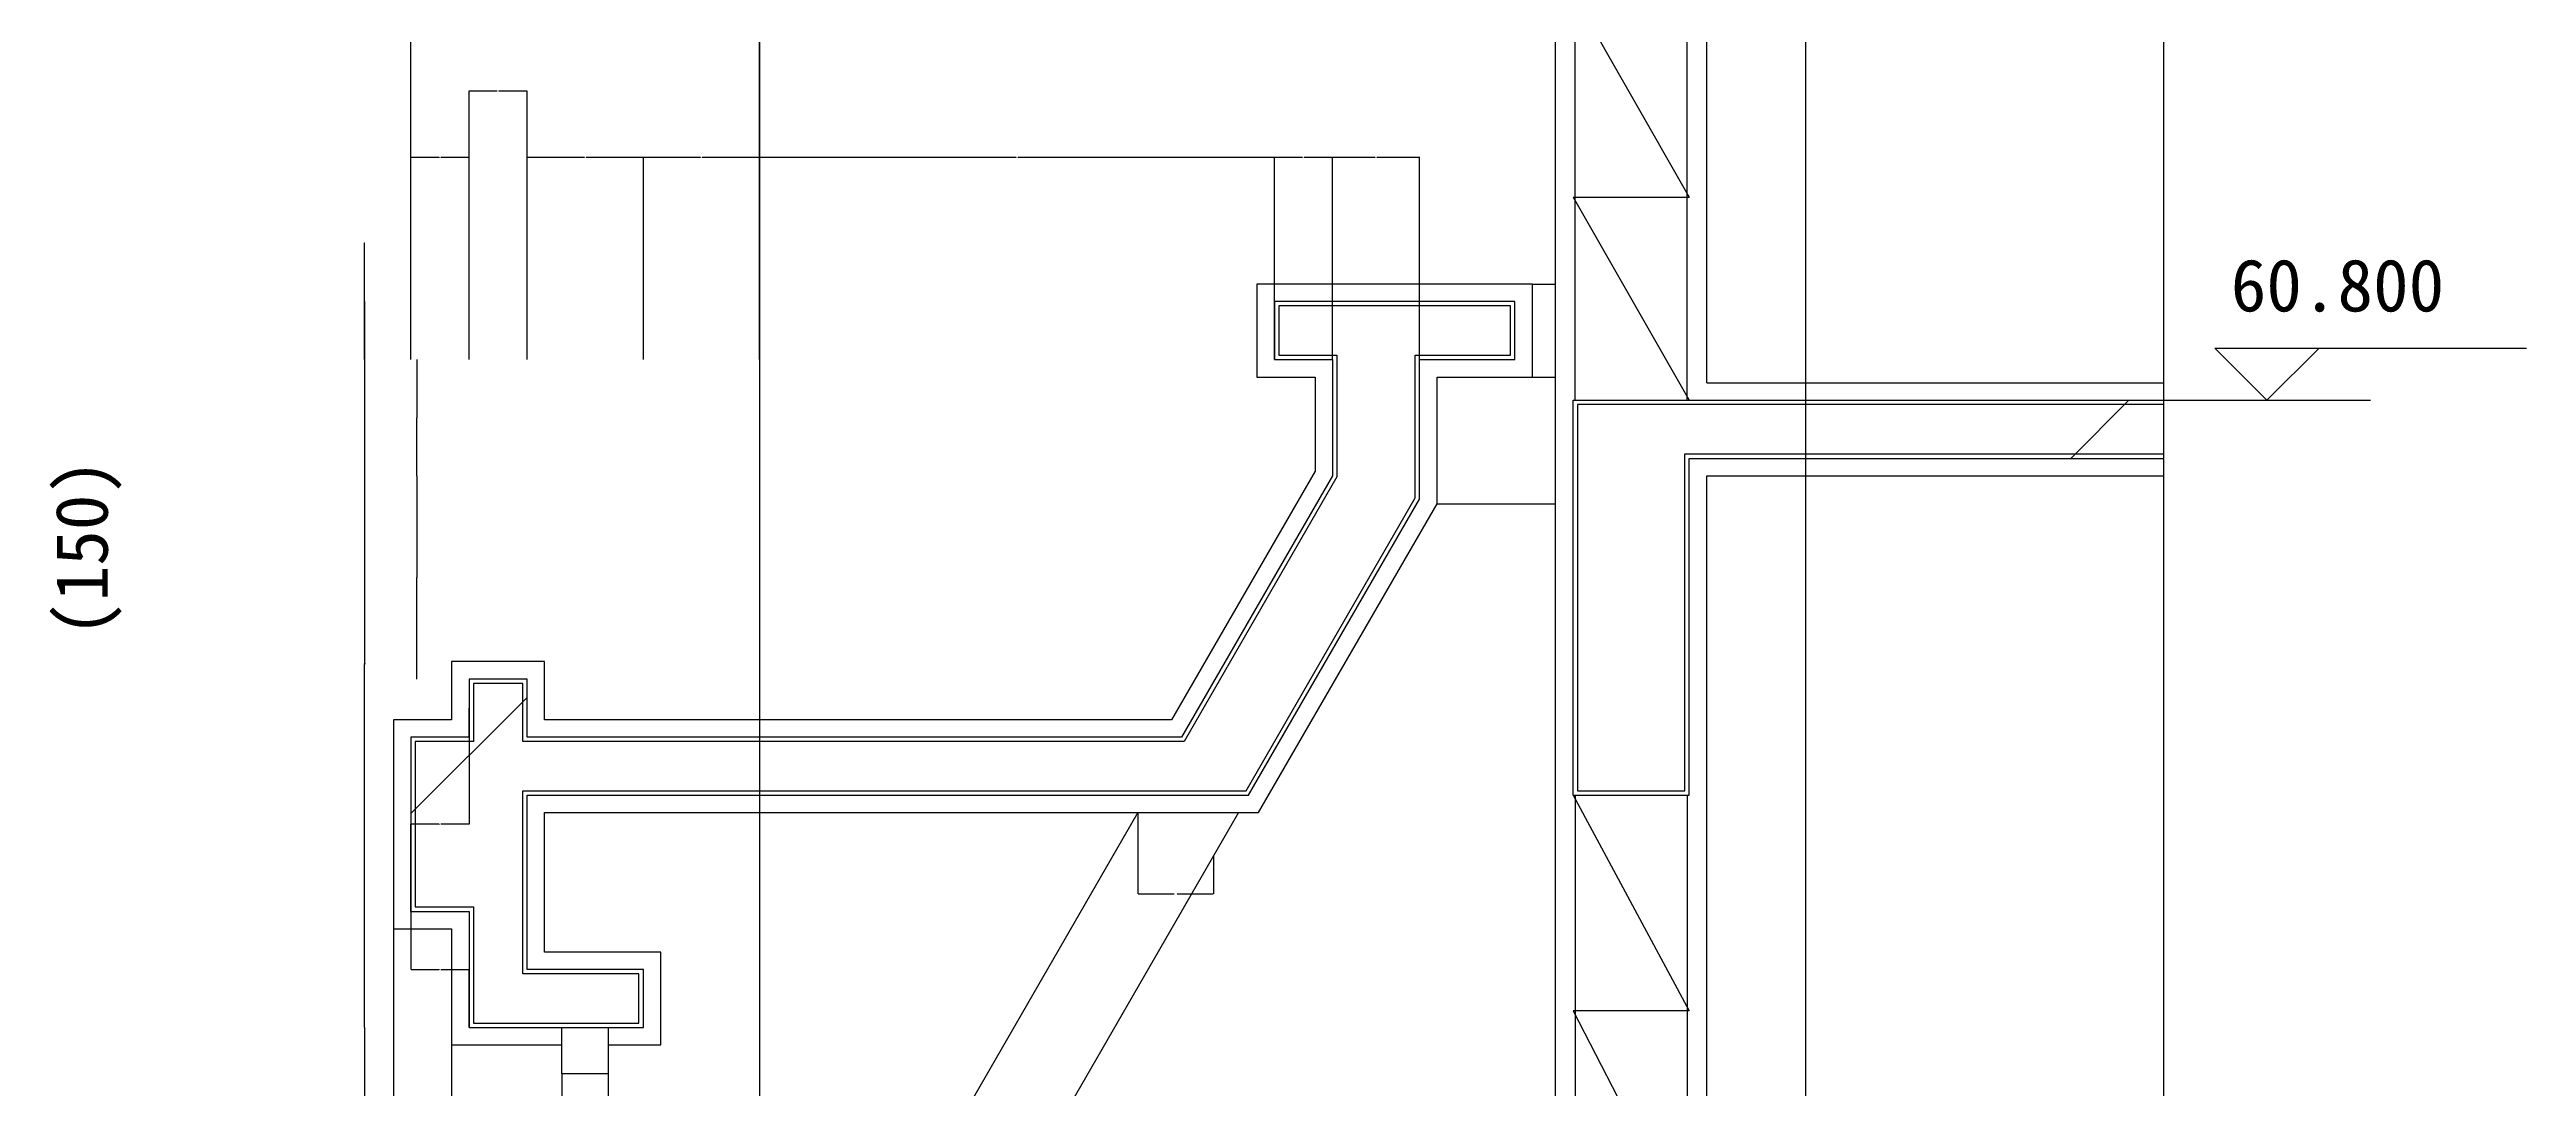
# Model space of a CAD drawing. Header units: metres. Extents: x -1000 to 40857, y 0 to 23917.
# Drawn here: x 32958 to 37221, y 19636 to 21425 of the extents above; entities that cross this region are included whole.
import ezdxf

# ---------------------------------------------------------------- set-up
doc = ezdxf.new("R2010")
doc.units = ezdxf.units.M
for name, color, linetype in [('HA', 43, 'Continuous'), ('PUB_DIM', 3, 'Continuous'), ('PUB_TEXT', 142, 'Continuous'), ('PUB_WALL', 255, 'Continuous'), ('STAIR', 2, 'Continuous'), ('WALL', 7, 'Continuous')]:
    doc.layers.add(name, color=color, linetype=linetype)
doc.dimstyles.get("Standard").update_dxf_attribs({"dimtxt": 2.5, "dimasz": 2.5, "dimexe": 1.25, "dimexo": 0.625, "dimtad": 1, "dimcen": 2.5, "dimazin": 3, "dimtfac": 1, "dimtmove": 0, "dimatfit": 3})
pattern_1 = [(45, (0, 0), (-1122.53, 1122.53), [])]

# ---------------------------------------------------------------- blocks, each defined once
blk = doc.blocks.new('*D164')
for p, q in [((35239.59, 21239.67), (35165.84, 21239.67)), ((35166.09, 20891.4), (35166.09, 21239.67)), ((35316.34, 21239.67), (35242.59, 21239.67)), ((35316.09, 20891.4), (35316.09, 21239.67))]:
    blk.add_line(p, q)
at = {"layer": 'Defpoints'}
for p in [(35316.09, 21239.67), (35166.09, 20891.4), (35316.09, 20891.4)]:
    blk.add_point(p, dxfattribs=at)
at = {"insert": (35241.09, 21239.67), "char_height": 1, "attachment_point": 5}
blk.add_mtext('150', dxfattribs=at)
blk = doc.blocks.new('*D165')
for p, q in [((35114.59, 21239.67), (35065.84, 21239.67)), ((35066.09, 20891.4), (35066.09, 21239.67)), ((35166.34, 21239.67), (35117.59, 21239.67)), ((35166.09, 20891.4), (35166.09, 21239.67))]:
    blk.add_line(p, q)
at = {"layer": 'Defpoints'}
for p in [(35166.09, 21239.67), (35066.09, 20891.4), (35166.09, 20891.4)]:
    blk.add_point(p, dxfattribs=at)
at = {"insert": (35116.09, 21239.67), "char_height": 1, "attachment_point": 5}
blk.add_mtext('100', dxfattribs=at)
blk = doc.blocks.new('*D166')
for p, q in [((34621.59, 21239.67), (34179.84, 21239.67)), ((34180.09, 20891.4), (34180.09, 21239.67)), ((35066.34, 21239.67), (34624.59, 21239.67)), ((35066.09, 20891.4), (35066.09, 21239.67))]:
    blk.add_line(p, q)
at = {"layer": 'Defpoints'}
for p in [(35066.09, 21239.67), (34180.09, 20891.4), (35066.09, 20891.4)]:
    blk.add_point(p, dxfattribs=at)
at = {"insert": (34623.09, 21239.67), "char_height": 1, "attachment_point": 5}
blk.add_mtext('886', dxfattribs=at)
blk = doc.blocks.new('*D167')
for p, q in [((34078.59, 21239.67), (33979.84, 21239.67)), ((33980.09, 20891.4), (33980.09, 21239.67)), ((34180.34, 21239.67), (34081.59, 21239.67)), ((34180.09, 20891.4), (34180.09, 21239.67))]:
    blk.add_line(p, q)
at = {"layer": 'Defpoints'}
for p in [(34180.09, 21239.67), (33980.09, 20891.4), (34180.09, 20891.4)]:
    blk.add_point(p, dxfattribs=at)
at = {"insert": (34080.09, 21239.67), "char_height": 1, "attachment_point": 5}
blk.add_mtext('200', dxfattribs=at)
blk = doc.blocks.new('*D168')
for p, q in [((33878.59, 21239.67), (33779.84, 21239.67)), ((33780.09, 20891.4), (33780.09, 21239.67)), ((33980.34, 21239.67), (33881.59, 21239.67)), ((33980.09, 20891.4), (33980.09, 21239.67))]:
    blk.add_line(p, q)
at = {"layer": 'Defpoints'}
for p in [(33980.09, 21239.67), (33780.09, 20891.4), (33980.09, 20891.4)]:
    blk.add_point(p, dxfattribs=at)
at = {"insert": (33880.09, 21239.67), "char_height": 1, "attachment_point": 5}
blk.add_mtext('200', dxfattribs=at)
blk = doc.blocks.new('*D169')
for p, q in [((33728.59, 21353.91), (33679.84, 21353.91)), ((33680.09, 20891.4), (33680.09, 21353.91)), ((33780.34, 21353.91), (33731.59, 21353.91)), ((33780.09, 20891.4), (33780.09, 21353.91))]:
    blk.add_line(p, q)
at = {"layer": 'Defpoints'}
for p in [(33780.09, 21353.91), (33680.09, 20891.4), (33780.09, 20891.4)]:
    blk.add_point(p, dxfattribs=at)
at = {"insert": (33730.09, 21353.91), "char_height": 1, "attachment_point": 5}
blk.add_mtext('100', dxfattribs=at)
blk = doc.blocks.new('*D170')
for p, q in [((33628.59, 21239.67), (33579.84, 21239.67)), ((33580.09, 20891.4), (33580.09, 21239.67)), ((33680.34, 21239.67), (33631.59, 21239.67)), ((33680.09, 20891.4), (33680.09, 21239.67))]:
    blk.add_line(p, q)
at = {"layer": 'Defpoints'}
for p in [(33680.09, 21239.67), (33580.09, 20891.4), (33680.09, 20891.4)]:
    blk.add_point(p, dxfattribs=at)
at = {"insert": (33630.09, 21239.67), "char_height": 1, "attachment_point": 5}
blk.add_mtext('100', dxfattribs=at)
blk = doc.blocks.new('*D171')
for p, q in [((33878.59, 21664.04), (33579.84, 21664.04)), ((33580.09, 21194.67), (33580.09, 21664.04)), ((34180.34, 21664.04), (33881.59, 21664.04)), ((34180.09, 21224.67), (34180.09, 21664.04))]:
    blk.add_line(p, q)
at = {"layer": 'Defpoints'}
for p in [(34180.09, 21664.04), (33580.09, 21194.67), (34180.09, 21224.67)]:
    blk.add_point(p, dxfattribs=at)
at = {"insert": (33880.09, 21664.04), "char_height": 1, "attachment_point": 5}
blk.add_mtext('600', dxfattribs=at)
blk = doc.blocks.new('*D172')
for p, q in [((34831.23, 20111.4), (34831.23, 19971.52)), ((34961.13, 20036.4), (34961.13, 19971.52)), ((34831.48, 19971.52), (34893.68, 19971.52)), ((34898.68, 19971.52), (34960.88, 19971.52))]:
    blk.add_line(p, q)
at = {"layer": 'Defpoints'}
for p in [(34831.23, 20111.4), (34961.13, 20036.4), (34831.23, 19971.52)]:
    blk.add_point(p, dxfattribs=at)
at = {"insert": (34896.18, 19971.52), "char_height": 1, "attachment_point": 5}
blk.add_mtext('129,9', dxfattribs=at)
blk = doc.blocks.new('*D174')
for p, q in [((33680.09, 20341.4), (33680.09, 20291.4)), ((33679.84, 20291.4), (33679.59, 20291.4)), ((33680.09, 20241.4), (33680.09, 20291.4)), ((33680.09, 20291.4), (33680.09, 20291.4)), ((33680.34, 20291.4), (33680.59, 20291.4))]:
    blk.add_line(p, q)
at = {"layer": 'Defpoints'}
for p in [(33680.09, 20341.4), (33680.09, 20291.4), (33680.09, 20241.4)]:
    blk.add_point(p, dxfattribs=at)
at = {"insert": (33680.09, 20292.525), "char_height": 1, "attachment_point": 5}
blk.add_mtext('0', dxfattribs=at)
blk = doc.blocks.new('*D175')
for p, q in [((33680.09, 20241.4), (33680.09, 20091.4)), ((33628.59, 20091.4), (33579.84, 20091.4)), ((33580.09, 19941.4), (33580.09, 20091.4)), ((33680.34, 20091.4), (33631.59, 20091.4))]:
    blk.add_line(p, q)
at = {"layer": 'Defpoints'}
for p in [(33680.09, 20241.4), (33680.09, 20091.4), (33580.09, 19941.4)]:
    blk.add_point(p, dxfattribs=at)
at = {"insert": (33630.09, 20091.4), "char_height": 1, "attachment_point": 5}
blk.add_mtext('100', dxfattribs=at)
blk = doc.blocks.new('*D176')
for p, q in [((33580.09, 19941.4), (33580.09, 19841.4)), ((33580.34, 19841.4), (33628.59, 19841.4)), ((33631.59, 19841.4), (33679.84, 19841.4)), ((33680.09, 19741.4), (33680.09, 19841.4))]:
    blk.add_line(p, q)
at = {"layer": 'Defpoints'}
for p in [(33580.09, 19941.4), (33580.09, 19841.4), (33680.09, 19741.4)]:
    blk.add_point(p, dxfattribs=at)
at = {"insert": (33630.09, 19841.4), "char_height": 1, "attachment_point": 5}
blk.add_mtext('100', dxfattribs=at)
blk = doc.blocks.new('*D177')
for p, q in [((33590.09, 20691.4), (33590.09, 20516.4)), ((33589.84, 20516.4), (33589.59, 20516.4)), ((33590.09, 20341.4), (33590.09, 20516.4)), ((33590.09, 20516.4), (33590.09, 20516.4)), ((33590.34, 20516.4), (33590.59, 20516.4))]:
    blk.add_line(p, q)
at = {"layer": 'Defpoints'}
for p in [(33590.09, 20691.4), (33590.09, 20516.4), (33590.09, 20341.4)]:
    blk.add_point(p, dxfattribs=at)
at = {"insert": (33590.09, 20517.525), "char_height": 1, "attachment_point": 5}
blk.add_mtext('0', dxfattribs=at)
blk = doc.blocks.new('*D178')
for p, q in [((33590.09, 20891.4), (33590.09, 20791.4)), ((33589.84, 20791.4), (33589.59, 20791.4)), ((33590.09, 20691.4), (33590.09, 20791.4)), ((33590.09, 20791.4), (33590.09, 20791.4)), ((33590.34, 20791.4), (33590.59, 20791.4))]:
    blk.add_line(p, q)
at = {"layer": 'Defpoints'}
for p in [(33590.09, 20891.4), (33590.09, 20791.4), (33590.09, 20691.4)]:
    blk.add_point(p, dxfattribs=at)
at = {"insert": (33590.09, 20792.525), "char_height": 1, "attachment_point": 5}
blk.add_mtext('0', dxfattribs=at)
blk = doc.blocks.new('*D179')
for p, q in [((33499.84, 21092.47), (33499.59, 21092.47)), ((33500.09, 20891.4), (33500.09, 21092.47)), ((33500.09, 20991.4), (33500.09, 21092.47)), ((33500.09, 21092.47), (33500.09, 21092.47)), ((33500.34, 21092.47), (33500.59, 21092.47))]:
    blk.add_line(p, q)
at = {"layer": 'Defpoints'}
for p in [(33500.09, 21092.47), (33500.09, 20991.4), (33500.09, 20891.4)]:
    blk.add_point(p, dxfattribs=at)
at = {"insert": (33500.09, 21093.595), "char_height": 1, "attachment_point": 5}
blk.add_mtext('0', dxfattribs=at)
blk = doc.blocks.new('*D180')
for p, q in [((33500.09, 20991.4), (33500.09, 20366.4)), ((33499.84, 20366.4), (33499.59, 20366.4)), ((33500.09, 19741.4), (33500.09, 20366.4)), ((33500.09, 20366.4), (33500.09, 20366.4)), ((33500.34, 20366.4), (33500.59, 20366.4))]:
    blk.add_line(p, q)
at = {"layer": 'Defpoints'}
for p in [(33500.09, 20991.4), (33500.09, 20366.4), (33500.09, 19741.4)]:
    blk.add_point(p, dxfattribs=at)
at = {"insert": (33500.09, 20367.525), "char_height": 1, "attachment_point": 5}
blk.add_mtext('0(1050)', dxfattribs=at)
blk = doc.blocks.new('*D184')
for p, q in [((33500.09, 19741.4), (33500.09, 19191.4)), ((33499.84, 19191.4), (33499.59, 19191.4)), ((33500.09, 18641.4), (33500.09, 19191.4)), ((33500.09, 19191.4), (33500.09, 19191.4)), ((33500.34, 19191.4), (33500.59, 19191.4))]:
    blk.add_line(p, q)
at = {"layer": 'Defpoints'}
for p in [(33500.09, 19741.4), (33500.09, 19191.4), (33500.09, 18641.4)]:
    blk.add_point(p, dxfattribs=at)
at = {"insert": (33500.09, 19192.525), "char_height": 1, "attachment_point": 5}
blk.add_mtext('1100(1300)', dxfattribs=at)

msp = doc.modelspace()

# ---------------------------------------------------------------- hatches: boundary and pattern name
at = {"layer": 'HA'}
h = msp.add_hatch(dxfattribs=at)
h.set_pattern_fill('AN31C', scale=500)
h.set_pattern_definition(pattern_1)
h.paths.add_polyline_path([(33780.09, 20241.4), (33780.09, 20341.4), (33680.09, 20341.4), (33680.09, 20241.4), (33580.09, 20241.4), (33580.09, 19941.4), (33680.09, 19941.4), (33680.09, 19741.4), (33980.09, 19741.4), (33980.09, 19841.4), (33780.09, 19841.4), (33780.09, 20141.4), (35021.75, 20141.4), (35316.09, 20651.2), (35316.09, 20891.4), (35480.09, 20891.4), (35480.09, 20991.4), (35066.09, 20991.4), (35066.09, 20891.4), (35166.09, 20891.4), (35166.09, 20691.4), (34906.28, 20241.4)])
h = msp.add_hatch(dxfattribs=at)
h.set_pattern_fill('AN31C', scale=500)
h.set_pattern_definition(pattern_1)
h.paths.add_polyline_path([(35580.09, 20141.4), (35780.09, 20141.4), (35780.09, 20721.4), (35980.09, 20721.4), (35980.09, 20821.4), (35580.09, 20821.4)])
h.paths.add_polyline_path([(35980.09, 20821.4), (35980.09, 20721.4), (36596.1, 20721.4), (36596.1, 20821.4)])

# ---------------------------------------------------------------- linework, layer by layer
for p, q in [((35550.09, 18541.4), (35550.09, 22124.32)), ((35810.09, 20851.4), (35810.09, 22124.32)), ((35580.09, 21521.4), (35780.09, 21171.4)), ((35580.09, 21171.4), (35780.09, 21171.4)), ((35580.09, 21171.4), (35780.09, 20821.4)), ((35810.09, 20851.4), (36596.1, 20851.4)), ((35810.09, 18021.4), (35810.09, 20691.4)), ((35810.09, 20691.4), (36596.1, 20691.4)), ((35580.09, 20141.4), (35780.09, 19770.23)), ((33840.09, 19661.4), (33840.09, 19741.4)), ((33920.09, 19661.4), (33920.09, 19741.4)), ((35780.09, 19770.23), (35580.09, 19770.23)), ((35580.09, 19770.23), (35776.59, 19390.23))]:
    msp.add_line(p, q)
for points in [[(35583.59, 20821.4), (35583.59, 22124.32)], [(35776.59, 20821.4), (35776.59, 22124.32)], [(33920.09, 19711.4), (34010.09, 19711.4), (34010.09, 19871.4), (33810.09, 19871.4), (33810.09, 20111.4), (35039.07, 20111.4), (35346.09, 20643.16), (35346.09, 20861.4), (35510.09, 20861.4), (35510.09, 21021.4), (35036.09, 21021.4), (35036.09, 20861.4), (35136.09, 20861.4), (35136.09, 20699.43), (34888.96, 20271.4), (33810.09, 20271.4), (33810.09, 20371.4), (33650.09, 20371.4), (33650.09, 20271.4), (33550.09, 20271.4), (33550.09, 19911.4), (33650.09, 19911.4), (33650.09, 19711.4), (33840.09, 19711.4)], [(35583.59, 20141.4), (35583.59, 18541.4)], [(35776.59, 20141.4), (35776.59, 18541.4)]]:
    msp.add_lwpolyline(points)
msp.add_lwpolyline([(33840.09, 19661.4), (33840.09, 19611.4), (33920.09, 19611.4), (33920.09, 19661.4)], close=True)
for p, q in [((34180.09, 22153.85), (34180.09, 7721.84)), ((35980.09, 22153.85), (35980.09, 7721.84)), ((35510.09, 21021.4), (35550.09, 21021.4)), ((35510.09, 20861.4), (35550.09, 20861.4)), ((35346.09, 20643.16), (35550.09, 20643.16)), ((34831.23, 20111.4), (34005.62, 18681.4)), ((35004.43, 20111.4), (34010.09, 18389.14)), ((33550.09, 19911.4), (33550.09, 18311.4)), ((33650.09, 19711.4), (33650.09, 18671.4))]:
    msp.add_line(p, q, dxfattribs=at)
at = {"layer": 'PUB_DIM'}
for p, q in [((36774.39, 20821.4), (36684.39, 20911.4)), ((36684.39, 20911.4), (36864.39, 20911.4)), ((36864.39, 20911.4), (36774.39, 20821.4)), ((36864.39, 20911.4), (37220.96, 20911.4)), ((36596.1, 20821.4), (36952.67, 20821.4))]:
    msp.add_line(p, q, dxfattribs=at)
at = {"layer": 'PUB_WALL'}
for p, q in [((35066.09, 20991.4), (35066.09, 20891.4)), ((35480.09, 20991.4), (35066.09, 20991.4)), ((35480.09, 20891.4), (35480.09, 20991.4)), ((35066.09, 20891.4), (35166.09, 20891.4)), ((35166.09, 20891.4), (35166.09, 20691.4)), ((35316.09, 20891.4), (35480.09, 20891.4)), ((35316.09, 20651.2), (35316.09, 20891.4)), ((35580.09, 20821.4), (36596.1, 20821.4)), ((35580.09, 20141.4), (35580.09, 20821.4)), ((35780.09, 20721.4), (36596.1, 20721.4)), ((35780.09, 20141.4), (35780.09, 20721.4)), ((35166.09, 20691.4), (34906.28, 20241.4)), ((35021.75, 20141.4), (35316.09, 20651.2)), ((33680.09, 20341.4), (33680.09, 20241.4)), ((33780.09, 20341.4), (33680.09, 20341.4)), ((33780.09, 20241.4), (33780.09, 20341.4)), ((33580.09, 20241.4), (33580.09, 19941.4)), ((33680.09, 20241.4), (33580.09, 20241.4)), ((34906.28, 20241.4), (33780.09, 20241.4)), ((33780.09, 20141.4), (35021.75, 20141.4)), ((33780.09, 19841.4), (33780.09, 20141.4)), ((35580.09, 20141.4), (35780.09, 20141.4)), ((33580.09, 19941.4), (33680.09, 19941.4)), ((33680.09, 19941.4), (33680.09, 19741.4)), ((33980.09, 19841.4), (33780.09, 19841.4)), ((33980.09, 19741.4), (33980.09, 19841.4)), ((33680.09, 19741.4), (33980.09, 19741.4))]:
    msp.add_line(p, q, dxfattribs=at)
msp.add_lwpolyline([(35472.59, 20898.9), (35472.59, 20983.9), (35073.59, 20983.9), (35073.59, 20898.9), (35173.59, 20898.9), (35173.59, 20689.39), (34910.61, 20233.9), (33772.59, 20233.9), (33772.59, 20333.9), (33687.59, 20333.9), (33687.59, 20233.9), (33587.59, 20233.9), (33587.59, 19948.9), (33687.59, 19948.9), (33687.59, 19748.9), (33972.59, 19748.9), (33972.59, 19833.9), (33772.59, 19833.9), (33772.59, 20148.9), (35017.42, 20148.9), (35308.59, 20653.21), (35308.59, 20898.9)], close=True, dxfattribs=at)
msp.add_lwpolyline([(36596.1, 20813.9), (35587.59, 20813.9), (35587.59, 20148.9), (35772.59, 20148.9), (35772.59, 20728.9), (36596.1, 20728.9)], dxfattribs=at)
at = {"layer": 'STAIR'}
msp.add_line((36596.1, 22536.3), (36596.1, 15401.2), dxfattribs=at)
at = {"layer": 'WALL'}
for p, q in [((35066.09, 20991.4), (35066.09, 20891.4)), ((35480.09, 20991.4), (35066.09, 20991.4)), ((35480.09, 20891.4), (35480.09, 20991.4)), ((35066.09, 20891.4), (35166.09, 20891.4)), ((35166.09, 20891.4), (35166.09, 20691.4)), ((35316.09, 20891.4), (35480.09, 20891.4)), ((35316.09, 20651.2), (35316.09, 20891.4)), ((35580.09, 20821.4), (36596.1, 20821.4)), ((35580.09, 20141.4), (35580.09, 20821.4)), ((35780.09, 20721.4), (36596.1, 20721.4)), ((35780.09, 20141.4), (35780.09, 20721.4)), ((35166.09, 20691.4), (34906.28, 20241.4)), ((35021.75, 20141.4), (35316.09, 20651.2)), ((33680.09, 20341.4), (33680.09, 20241.4)), ((33780.09, 20341.4), (33680.09, 20341.4)), ((33780.09, 20241.4), (33780.09, 20341.4)), ((33580.09, 20241.4), (33580.09, 19941.4)), ((33680.09, 20241.4), (33580.09, 20241.4)), ((34906.28, 20241.4), (33780.09, 20241.4)), ((33780.09, 20141.4), (35021.75, 20141.4)), ((33780.09, 19841.4), (33780.09, 20141.4)), ((35580.09, 20141.4), (35780.09, 20141.4)), ((33580.09, 19941.4), (33680.09, 19941.4)), ((33680.09, 19941.4), (33680.09, 19741.4)), ((33980.09, 19841.4), (33780.09, 19841.4)), ((33980.09, 19741.4), (33980.09, 19841.4)), ((33680.09, 19741.4), (33980.09, 19741.4))]:
    msp.add_line(p, q, dxfattribs=at)

# ---------------------------------------------------------------- texts
at = {"layer": 'PUB_DIM'}
msp.add_text('60.800', height=90, dxfattribs=at).set_placement((36712.07, 20974.4))
at = {"layer": 'PUB_TEXT'}
msp.add_text('(150)', height=90, rotation=90, dxfattribs=at).set_placement((33058.31, 20414.05))

# ---------------------------------------------------------------- dimensions: what is measured, and where the dimension line sits
for base, p1, p2, picture, middle in [((34180.09, 21664.04), (34180.09, 21224.67), (33580.09, 21194.67), '*D171', (33880.09, 21664.04)), ((33780.09, 21353.91), (33780.09, 20891.4), (33680.09, 20891.4), '*D169', (33730.09, 21353.91)), ((33680.09, 21239.67), (33680.09, 20891.4), (33580.09, 20891.4), '*D170', (33630.09, 21239.67)), ((33980.09, 21239.67), (33980.09, 20891.4), (33780.09, 20891.4), '*D168', (33880.09, 21239.67)), ((34180.09, 21239.67), (34180.09, 20891.4), (33980.09, 20891.4), '*D167', (34080.09, 21239.67)), ((35066.09, 21239.67), (35066.09, 20891.4), (34180.09, 20891.4), '*D166', (34623.09, 21239.67)), ((35166.09, 21239.67), (35166.09, 20891.4), (35066.09, 20891.4), '*D165', (35116.09, 21239.67)), ((35316.09, 21239.67), (35316.09, 20891.4), (35166.09, 20891.4), '*D164', (35241.09, 21239.67)), ((33500.09, 21092.47), (33500.09, 20891.4), (33500.09, 20991.4), '*D179', (33500.09, 21093.595)), ((33590.09, 20791.4), (33590.09, 20691.4), (33590.09, 20891.4), '*D178', (33590.09, 20792.525)), ((33590.09, 20516.4), (33590.09, 20341.4), (33590.09, 20691.4), '*D177', (33590.09, 20517.525)), ((33680.09, 20291.4), (33680.09, 20341.4), (33680.09, 20241.4), '*D174', (33680.09, 20292.525)), ((33680.09, 20091.4), (33680.09, 20241.4), (33580.09, 19941.4), '*D175', (33630.09, 20091.4)), ((34831.23, 19971.52), (34831.23, 20111.4), (34961.13, 20036.4), '*D172', (34896.18, 19971.52)), ((33580.09, 19841.4), (33580.09, 19941.4), (33680.09, 19741.4), '*D176', (33630.09, 19841.4))]:
    dim = msp.add_linear_dim(base=base, p1=p1, p2=p2, dimstyle='Standard')
    dim.commit()
    dim.dimension.update_dxf_attribs({"geometry": picture, "text_midpoint": middle})
for base, p1, p2, text, picture, middle in [((33500.09, 20366.4), (33500.09, 20991.4), (33500.09, 19741.4), '<>(1050)', '*D180', (33500.09, 20367.525)), ((33500.09, 19191.4), (33500.09, 19741.4), (33500.09, 18641.4), '1100(1300)', '*D184', (33500.09, 19192.525))]:
    dim = msp.add_linear_dim(base=base, p1=p1, p2=p2, text=text, dimstyle='Standard')
    dim.commit()
    dim.dimension.update_dxf_attribs({"geometry": picture, "text_midpoint": middle})

doc.saveas('drawing.dxf')
